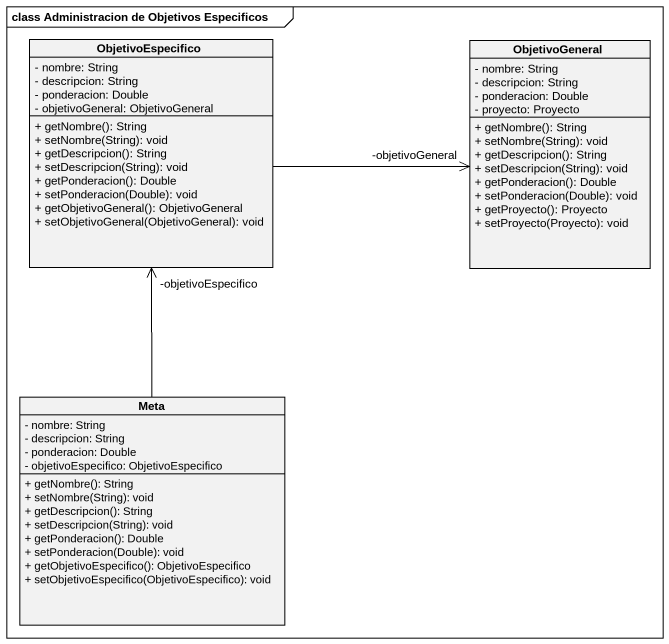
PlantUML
@startuml
mainframe class Administracion de Objetivos Especificos
hide circle
hide empty members
skinparam classAttributeIconSize 0
class ObjetivoEspecifico {
  - nombre: String
  - descripcion: String
  - ponderacion: Double
  - objetivoGeneral: ObjetivoGeneral
  + getNombre(): String
  + setNombre(String): void
  + getDescripcion(): String
  + setDescripcion(String): void
  + getPonderacion(): Double
  + setPonderacion(Double): void
  + getObjetivoGeneral(): ObjetivoGeneral
  + setObjetivoGeneral(ObjetivoGeneral): void
}
class ObjetivoGeneral {
  - nombre: String
  - descripcion: String
  - ponderacion: Double
  - proyecto: Proyecto
  + getNombre(): String
  + setNombre(String): void
  + getDescripcion(): String
  + setDescripcion(String): void
  + getPonderacion(): Double
  + setPonderacion(Double): void
  + getProyecto(): Proyecto
  + setProyecto(Proyecto): void
}
class Meta {
  - nombre: String
  - descripcion: String
  - ponderacion: Double
  - objetivoEspecifico: ObjetivoEspecifico
  + getNombre(): String
  + setNombre(String): void
  + getDescripcion(): String
  + setDescripcion(String): void
  + getPonderacion(): Double
  + setPonderacion(Double): void
  + getObjetivoEspecifico(): ObjetivoEspecifico
  + setObjetivoEspecifico(ObjetivoEspecifico): void
}
ObjetivoEspecifico -right-> "-objetivoGeneral" ObjetivoGeneral
Meta -up-> "-objetivoEspecifico" ObjetivoEspecifico
@enduml
